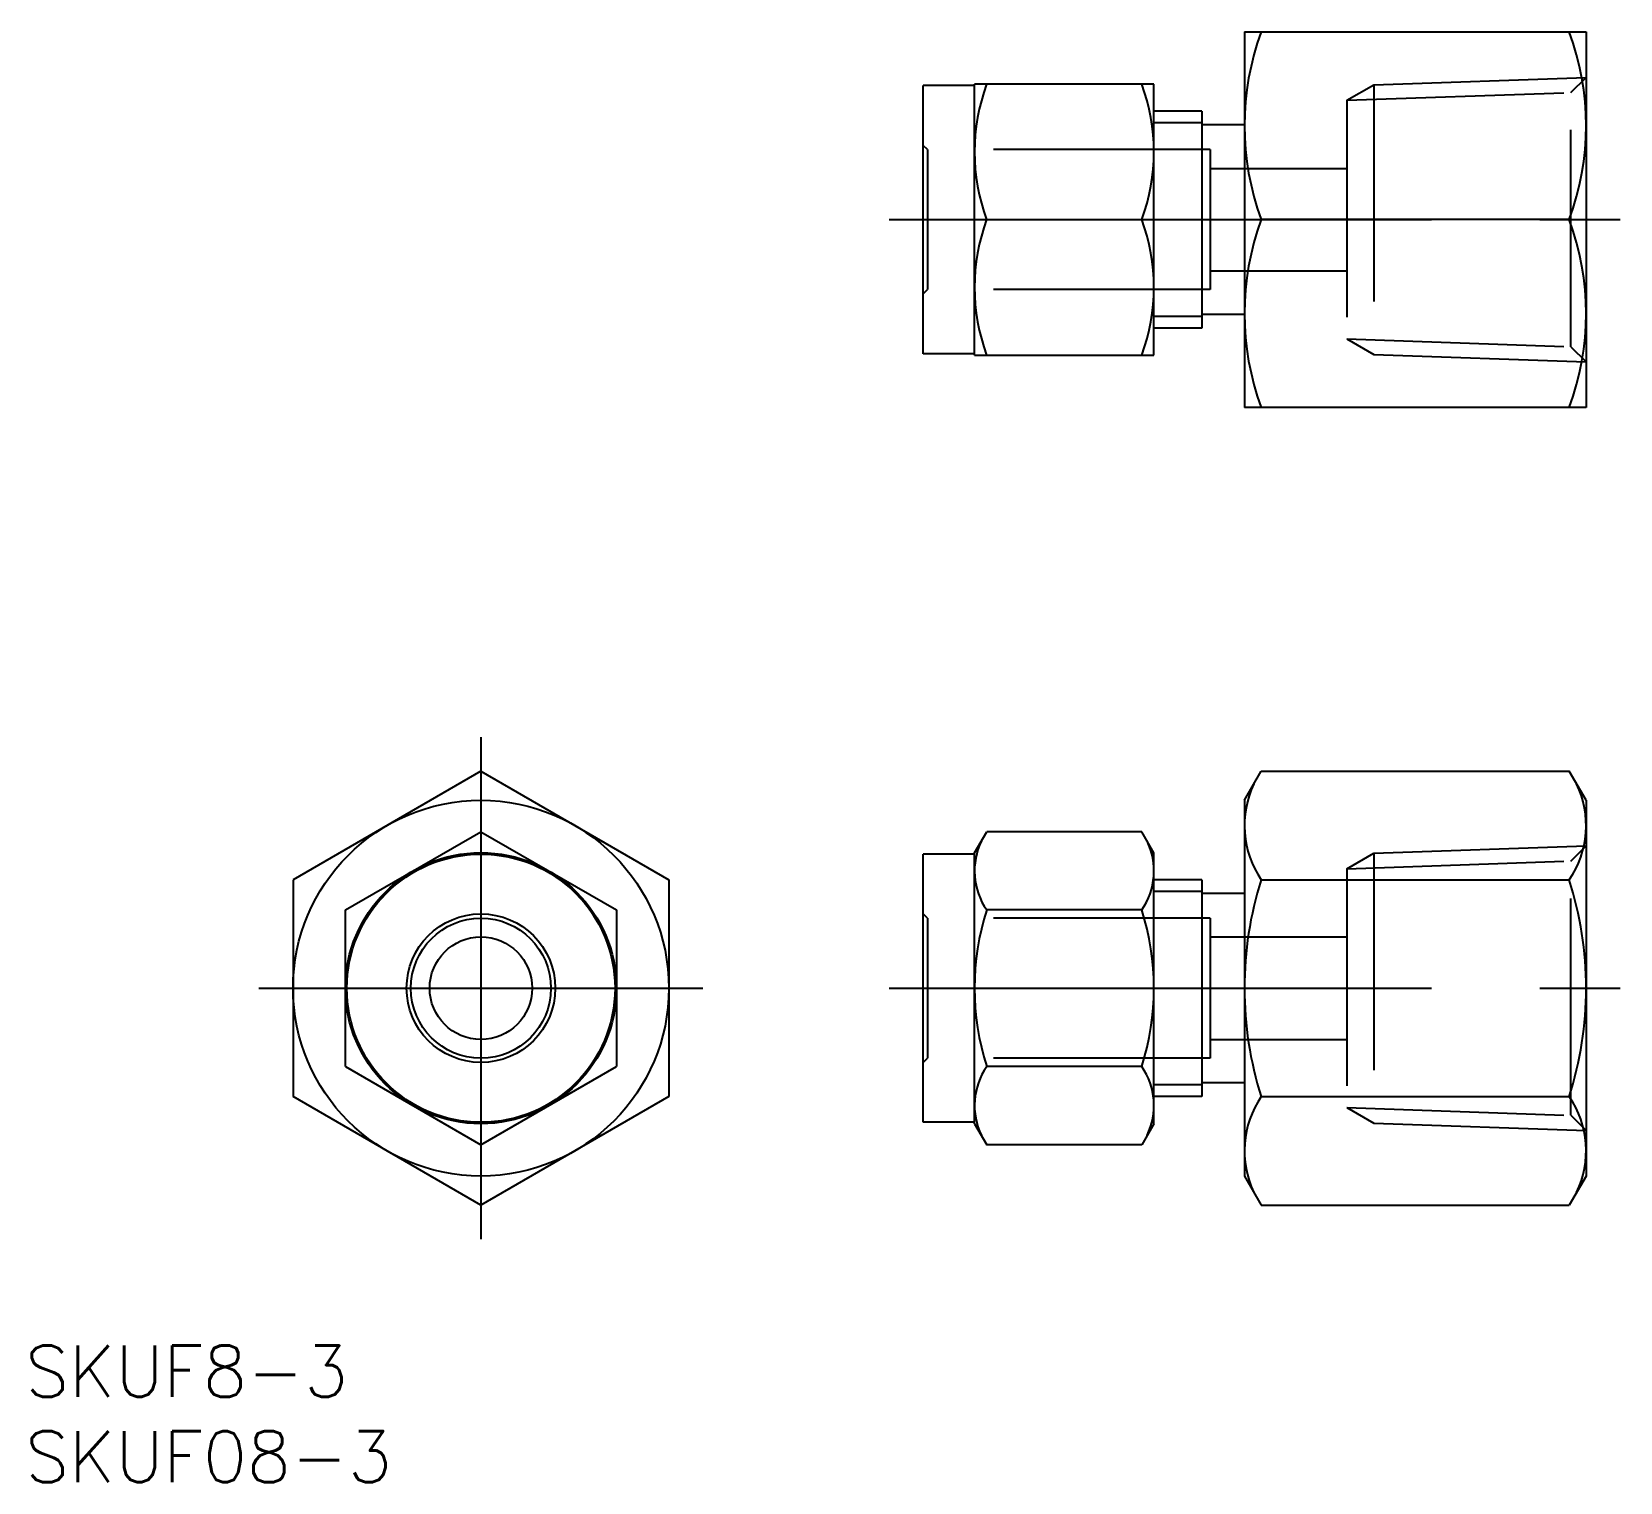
# Model space of a CAD drawing. Extents: x -26.3 to 66.7, y -28.9 to 56.
import ezdxf

# ---------------------------------------------------------------- set-up
doc = ezdxf.new("R2010")
doc.units = 0
doc.linetypes.add('CENTER', pattern=[50.8, 31.75, -6.35, 6.35, -6.35])
doc.linetypes.add('DASHED', pattern=[19.05, 12.7, -6.35])
doc.layers.get('0').update_dxf_attribs({"linetype": 'CONTINUOUS'})
doc.layers.add('CENTER', color=1, linetype='CONTINUOUS')
doc.styles.get("Standard").update_dxf_attribs({"font": 'txt.shx', "height": 3, "bigfont": 'bigfont.shx'})

msp = doc.modelspace()

# ---------------------------------------------------------------- linework, layer by layer
at = {"color": 7, "linetype": 'CONTINUOUS'}
for p, q in [((44.7, 56), (44.7, 34)), ((44.7, 56), (64.7, 56)), ((64.7, 56), (64.7, 34)), ((25.9, 37.15), (25.9, 52.85)), ((28.9, 52.85), (25.9, 52.85)), ((28.9, 37.065), (28.9, 52.935)), ((39.4, 52.935), (28.9, 52.935)), ((39.4, 37.065), (39.4, 52.935)), ((42.2, 51.35), (39.4, 51.35)), ((42.2, 51.35), (42.2, 38.65)), ((44.7, 50.55), (42.2, 50.55)), ((29.609, 45), (38.691, 45)), ((63.717, 45), (45.682, 45)), ((44.7, 39.45), (42.2, 39.45)), ((42.2, 38.65), (39.4, 38.65)), ((28.9, 37.15), (25.9, 37.15)), ((28.9, 37.065), (39.4, 37.065)), ((64.7, 34), (44.7, 34)), ((0, 12.702), (-11, 6.351)), ((0, 12.702), (11, 6.351)), ((44.7, 11), (45.682, 12.702)), ((45.682, 12.702), (63.717, 12.702)), ((64.7, 11), (63.717, 12.702)), ((44.7, 11), (44.7, -11)), ((64.7, 11), (64.7, -11)), ((-7.935, 4.581), (0, 9.163)), ((0, 9.163), (7.935, 4.581)), ((28.9, 7.935), (29.609, 9.163)), ((38.691, 9.163), (29.609, 9.163)), ((39.4, 7.935), (38.691, 9.163)), ((25.9, -7.85), (25.9, 7.85)), ((28.9, 7.85), (25.9, 7.85)), ((28.9, -7.935), (28.9, 7.935)), ((39.4, -7.935), (39.4, 7.935)), ((-11, 6.351), (-11, -6.351)), ((11, 6.351), (11, -6.351)), ((42.2, 6.35), (39.4, 6.35)), ((42.2, 6.35), (42.2, -6.35)), ((45.682, 6.351), (63.717, 6.351)), ((44.7, 5.55), (42.2, 5.55)), ((-7.935, -4.581), (-7.935, 4.581)), ((7.935, 4.581), (7.935, -4.581)), ((38.691, 4.581), (29.609, 4.581)), ((-7.935, -4.581), (0, -9.163)), ((0, -9.163), (7.935, -4.581)), ((38.691, -4.581), (29.609, -4.581)), ((44.7, -5.55), (42.2, -5.55)), ((0, -12.702), (-11, -6.351)), ((11, -6.351), (0, -12.702)), ((42.2, -6.35), (39.4, -6.35)), ((45.682, -6.351), (63.717, -6.351)), ((28.9, -7.85), (25.9, -7.85)), ((28.9, -7.935), (29.609, -9.163)), ((39.4, -7.935), (38.691, -9.163)), ((38.691, -9.163), (29.609, -9.163)), ((44.7, -11), (45.682, -12.702)), ((64.7, -11), (63.717, -12.702)), ((45.682, -12.702), (63.717, -12.702))]:
    msp.add_line(p, q, dxfattribs=at)
at = {"color": 3, "linetype": 'DASHED'}
for p, q in [((52.278, 52.897), (64.7, 53.331)), ((63.813, 52.444), (64.7, 53.331)), ((50.7, 51.986), (52.278, 52.897)), ((50.7, 51.986), (63.813, 52.444)), ((52.278, 52.897), (52.278, 37.103)), ((63.813, 37.556), (63.813, 52.444)), ((50.7, 51.986), (50.7, 38.014)), ((26.15, 49.1), (25.9, 49.35)), ((42.7, 49.1), (26.15, 49.1)), ((26.15, 49.1), (26.15, 40.9)), ((42.7, 49.1), (42.7, 40.9)), ((42.7, 48), (50.7, 48)), ((42.7, 42), (50.7, 42)), ((25.9, 40.65), (26.15, 40.9)), ((42.7, 40.9), (26.15, 40.9)), ((50.7, 38.014), (63.813, 37.556)), ((50.7, 38.014), (52.278, 37.103)), ((63.813, 37.556), (64.7, 36.669)), ((52.278, 37.103), (64.7, 36.669)), ((50.7, 6.986), (52.278, 7.897)), ((50.7, 6.986), (63.813, 7.444)), ((52.278, 7.897), (64.7, 8.331)), ((52.278, 7.897), (52.278, -7.897)), ((63.813, 7.444), (64.7, 8.331)), ((63.813, -7.444), (63.813, 7.444)), ((50.7, 6.986), (50.7, -6.986)), ((26.15, 4.1), (25.9, 4.35)), ((42.7, 4.1), (26.15, 4.1)), ((26.15, 4.1), (26.15, -4.1)), ((42.7, 4.1), (42.7, -4.1)), ((42.7, 3), (50.7, 3)), ((42.7, -3), (50.7, -3)), ((25.9, -4.35), (26.15, -4.1)), ((42.7, -4.1), (26.15, -4.1)), ((50.7, -6.986), (63.813, -7.444)), ((50.7, -6.986), (52.278, -7.897)), ((52.278, -7.897), (64.7, -8.331)), ((63.813, -7.444), (64.7, -8.331))]:
    msp.add_line(p, q, dxfattribs=at)
at = {"color": 3, "linetype": 'CONTINUOUS'}
for p, q in [((42.2, 50.663), (39.4, 50.663)), ((42.2, 39.337), (39.4, 39.337)), ((42.2, 5.663), (39.4, 5.663)), ((42.2, -5.663), (39.4, -5.663))]:
    msp.add_line(p, q, dxfattribs=at)
at = {"color": 7, "linetype": 'CONTINUOUS'}
for radius in [11, 7.935, 7.85, 4.35, 4.1, 3]:
    msp.add_circle((0, 0), radius, dxfattribs=at)
for centre, radius, start, end in [((60.586, 50.5), 15.886, 159.74384, 200.25616), ((48.814, 50.5), 15.886, 339.74384, 20.25616), ((40.359, 48.968), 11.46, 159.74384, 200.25616), ((27.94, 48.968), 11.46, 339.74384, 20.25616), ((40.359, 41.033), 11.46, 159.74384, 200.25616), ((27.94, 41.033), 11.46, 339.74384, 20.25616), ((60.586, 39.5), 15.886, 159.74384, 200.25616), ((48.814, 39.5), 15.886, 339.74384, 20.25616), ((50.323, 9.526), 5.623, 154.38425, 214.38425), ((59.077, 9.526), 5.623, 325.61575, 25.61575), ((32.956, 6.872), 4.056, 154.38425, 214.38425), ((35.344, 6.872), 4.056, 325.61575, 25.61575), ((65.717, 0), 21.018, 162.41205, 197.58795), ((43.682, 0), 21.018, 342.41205, 17.58795), ((44.061, 0), 15.161, 162.41204, 197.58796), ((24.239, 0), 15.161, 342.41204, 17.58796), ((32.956, -6.872), 4.056, 145.61575, 205.61575), ((35.344, -6.872), 4.056, 334.38425, 34.38425), ((50.323, -9.526), 5.623, 145.61575, 205.61575), ((59.077, -9.526), 5.623, 334.38425, 34.38425)]:
    msp.add_arc(centre, radius, start, end, dxfattribs=at)
at = {"layer": 'CENTER', "color": 1, "linetype": 'CENTER'}
for p, q in [((23.9, 45), (66.7, 45)), ((0, 14.702), (0, -14.702)), ((-13, 0), (13, 0)), ((23.9, 0), (66.7, 0))]:
    msp.add_line(p, q, dxfattribs=at)

# ---------------------------------------------------------------- texts
at = {"color": 7, "linetype": 'CONTINUOUS'}
for s, p in [('SKUF8-3', (-26.681, -23.927)), ('SKUF08-3', (-26.681, -28.927))]:
    msp.add_text(s, height=3, dxfattribs=at).set_placement(p)

doc.saveas('drawing.dxf')
